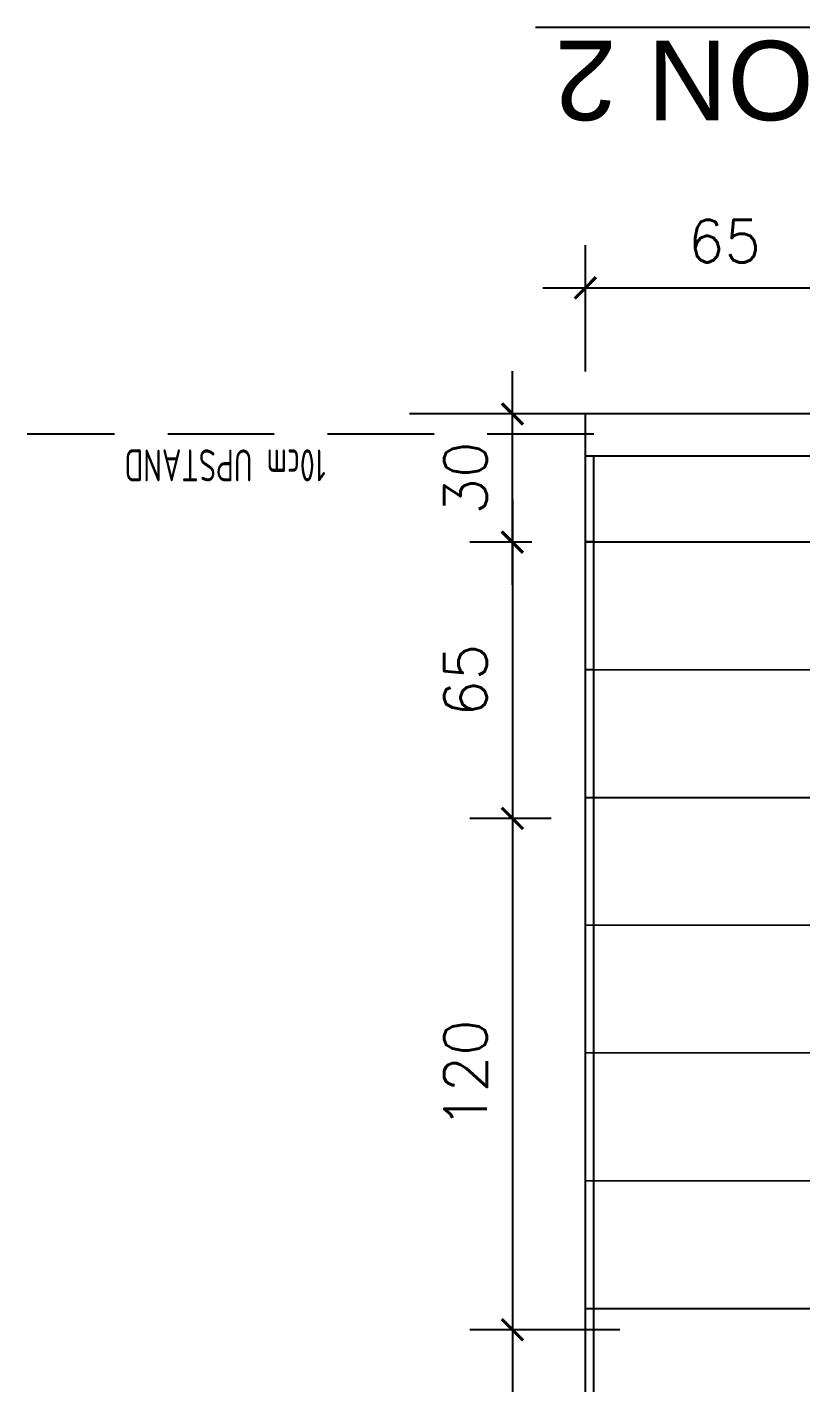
# Model space of a CAD drawing. Header units: centimetres. Extents: x -1797 to 2001, y -8788 to 1856.
# Drawn here: x -1044.2 to -862.6, y 452.9 to 771 of the extents above; entities that cross this region are included whole.
import ezdxf

# ---------------------------------------------------------------- set-up
doc = ezdxf.new("R2010")
doc.units = ezdxf.units.CM
doc.header["$LTSCALE"] = 100
doc.header["$MEASUREMENT"] = 0
doc.header["$PDMODE"] = 35
doc.linetypes.add('HIDDEN', pattern=[0.375, 0.25, -0.125])
for name, color, linetype in [('DIM', 1, 'Continuous'), ('HIDDEN -03', 8, 'HIDDEN'), ('ID_Flooring_02', 127, 'Continuous'), ('TEXT', 3, 'Continuous'), ('Text-1', 3, 'Continuous'), ('WALL-01', 7, 'Continuous'), ('WALL-03', 2, 'Continuous'), ('WALL-04', 1, 'Continuous')]:
    doc.layers.add(name, color=color, linetype=linetype)
doc.styles.add('ART', font='arial.ttf')
doc.styles.add('HB25Small', font='ARCHSTYL.SHX', dxfattribs={"width": 0.8, "height": 2.5})
doc.styles.add('ISO', font='isocp2.shx', dxfattribs={"width": 0.8})
doc.styles.add('ROMANS', font='romans')
doc.dimstyles.new('AS-17-100', dxfattribs={"dimtxt": 10, "dimasz": 5, "dimexe": 10, "dimexo": 10, "dimgap": 6, "dimtad": 1, "dimtoh": 1, "dimdec": 0, "dimdsep": 46, "dimtxsty": 'ROMANS', "dimblk1": 'ARCHTICK', "dimblk2": 'ARCHTICK', "dimsah": 1, "dimcen": 25, "dimdle": 10, "dimclrd": 1, "dimclre": 1, "dimclrt": 2, "dimadec": 0, "dimazin": 0, "dimtfac": 1, "dimtdec": 0, "dimtofl": 0, "dimtmove": 2, "dimatfit": 3, "dimldrblk": 'ARCHTICK', "dimfxl": 1, "dimtolj": 1, "dimtzin": 0, "dimarcsym": 0})
doc.dimstyles.new('DIM DET', dxfattribs={"dimtxt": 0.05, "dimasz": 0.025, "dimexe": 0.025, "dimexo": 0.025, "dimgap": 0.025, "dimtad": 1, "dimzin": 0, "dimdsep": 46, "dimtxsty": 'ISO', "dimblk": 'ARCHTICK', "dimcen": 0.1, "dimdle": 0.025, "dimclrd": 15, "dimclre": 15, "dimclrt": 2, "dimadec": 0, "dimazin": 0, "dimtfac": 1, "dimtmove": 2, "dimatfit": 0, "dimldrblk": 'ARCHTICK', "dimfxl": 0.17, "dimtzin": 1, "dimarcsym": 0})

# ---------------------------------------------------------------- blocks, each defined once
blk = doc.blocks.new('_ARCHTICK')
at = {"color": 0, "linetype": 'ByBlock', "const_width": 0.15}
blk.add_lwpolyline([(-0.5, -0.5), (0.5, 0.5)], dxfattribs=at)
blk = doc.blocks.new('*D492')
at = {"layer": 'Defpoints', "color": 0, "transparency": 16777216}
for p in [(-915.68, 650.15), (-930.26, 585.34), (-911.15, 585.34)]:
    blk.add_point(p, dxfattribs=at)
at = {"layer": 'DIM', "color": 1, "lineweight": -2, "transparency": 16777216}
for p, q in [((-930.26, 660.15), (-930.26, 575.34)), ((-925.68, 650.15), (-940.26, 650.15)), ((-921.15, 585.34), (-940.26, 585.34))]:
    blk.add_line(p, q, dxfattribs=at)
at = {"layer": 'DIM', "color": 1, "lineweight": -2, "transparency": 16777216, "xscale": 5, "yscale": 5, "zscale": 5}
for p, rotation in [((-930.26, 650.15), 90), ((-930.26, 585.34), 270)]:
    blk.add_blockref('_ARCHTICK', p, dxfattribs=dict(at, rotation=rotation))
at = {"layer": 'DIM', "color": 2, "transparency": 16777216, "insert": (-941.26, 617.75), "char_height": 10, "attachment_point": 5, "rotation": 90, "style": 'ROMANS'}
blk.add_mtext('\\A1;65', dxfattribs=at)
blk = doc.blocks.new('*D493')
at = {"layer": 'Defpoints', "color": 0, "transparency": 16777216}
for p in [(-911.15, 585.34), (-930.26, 465.34), (-895.03, 465.34)]:
    blk.add_point(p, dxfattribs=at)
at = {"layer": 'DIM', "color": 1, "lineweight": -2, "transparency": 16777216}
for p, q in [((-930.26, 595.34), (-930.26, 455.34)), ((-921.15, 585.34), (-940.26, 585.34)), ((-905.03, 465.34), (-940.26, 465.34))]:
    blk.add_line(p, q, dxfattribs=at)
at = {"layer": 'DIM', "color": 1, "lineweight": -2, "transparency": 16777216, "xscale": 5, "yscale": 5, "zscale": 5}
for p, rotation in [((-930.26, 585.34), 90), ((-930.26, 465.34), 270)]:
    blk.add_blockref('_ARCHTICK', p, dxfattribs=dict(at, rotation=rotation))
at = {"layer": 'DIM', "color": 2, "transparency": 16777216, "insert": (-941.26, 525.34), "char_height": 10, "attachment_point": 5, "rotation": 90, "style": 'ROMANS'}
blk.add_mtext('\\A1;120', dxfattribs=at)
blk = doc.blocks.new('*D494')
at = {"layer": 'Defpoints', "color": 0, "transparency": 16777216}
for p in [(-895.03, 465.34), (-930.26, 370.07), (-911.15, 370.07, 0)]:
    blk.add_point(p, dxfattribs=at)
at = {"layer": 'DIM', "color": 1, "lineweight": -2, "transparency": 16777216}
for p, q in [((-930.26, 475.34), (-930.26, 360.07)), ((-905.03, 465.34), (-940.26, 465.34)), ((-921.15, 370.07), (-940.26, 370.07))]:
    blk.add_line(p, q, dxfattribs=at)
at = {"layer": 'DIM', "color": 1, "lineweight": -2, "transparency": 16777216, "xscale": 5, "yscale": 5, "zscale": 5}
for p, rotation in [((-930.26, 465.34), 90), ((-930.26, 370.07), 270)]:
    blk.add_blockref('_ARCHTICK', p, dxfattribs=dict(at, rotation=rotation))
at = {"layer": 'DIM', "color": 2, "transparency": 16777216, "insert": (-941.26, 417.7), "char_height": 10, "attachment_point": 5, "rotation": 90, "style": 'ROMANS'}
blk.add_mtext('\\A1;95', dxfattribs=at)
blk = doc.blocks.new('*D505')
at = {"layer": 'Defpoints', "color": 0, "transparency": 16777216}
for p in [(-847.86, 709.81), (-913.15, 680.23), (-847.86, 680.23, 0)]:
    blk.add_point(p, dxfattribs=at)
at = {"layer": 'DIM', "color": 1, "lineweight": -2, "transparency": 16777216}
for p, q in [((-913.15, 690.23), (-913.15, 719.81)), ((-847.86, 690.23), (-847.86, 719.81)), ((-923.15, 709.81), (-837.86, 709.81))]:
    blk.add_line(p, q, dxfattribs=at)
at = {"layer": 'DIM', "color": 1, "lineweight": -2, "transparency": 16777216, "xscale": 5, "yscale": 5, "zscale": 5, "rotation": 180}
blk.add_blockref('_ARCHTICK', (-913.15, 709.81), dxfattribs=at)
at = {"layer": 'DIM', "color": 1, "lineweight": -2, "transparency": 16777216, "xscale": 5, "yscale": 5, "zscale": 5}
blk.add_blockref('_ARCHTICK', (-847.86, 709.81), dxfattribs=at)
at = {"layer": 'DIM', "color": 2, "transparency": 16777216, "insert": (-880.5, 720.81), "char_height": 10, "attachment_point": 5, "style": 'ROMANS'}
blk.add_mtext('\\A1;65', dxfattribs=at)
blk = doc.blocks.new('*D555')
at = {"layer": 'Defpoints', "color": 0, "transparency": 16777216}
for p in [(-930.26, 680.25), (-930.26, 680.25), (-917.08, 650.15)]:
    blk.add_point(p, dxfattribs=at)
at = {"layer": 'DIM', "color": 1, "lineweight": -2, "transparency": 16777216}
for p, q in [((-930.26, 640.15), (-930.26, 690.25)), ((-927.08, 650.15), (-940.26, 650.15))]:
    blk.add_line(p, q, dxfattribs=at)
at = {"layer": 'DIM', "color": 1, "lineweight": -2, "transparency": 16777216, "xscale": 5, "yscale": 5, "zscale": 5}
for p, rotation in [((-930.26, 680.25), 90), ((-930.26, 650.15), 270)]:
    blk.add_blockref('_ARCHTICK', p, dxfattribs=dict(at, rotation=rotation))
at = {"layer": 'DIM', "color": 2, "transparency": 16777216, "insert": (-941.26, 665.2), "char_height": 10, "attachment_point": 5, "rotation": 90, "style": 'ROMANS'}
blk.add_mtext('\\A1;30', dxfattribs=at)

msp = doc.modelspace()

# ---------------------------------------------------------------- linework, layer by layer
at = {"layer": 'ID_Flooring_02'}
for p, q in [((-723.27, 650.33), (-913.27, 650.13)), ((-911.15, 650.24), (-913.15, 650.23)), ((-723.21, 620.33), (-913.21, 620.13)), ((-911.15, 620.24), (-913.15, 620.23)), ((-723.21, 590.33), (-913.21, 590.13)), ((-723.15, 560.43), (-913.15, 560.23)), ((-723.15, 530.43), (-913.15, 530.23)), ((-723.15, 500.43), (-913.15, 500.23)), ((-723.15, 470.43), (-913.15, 470.23))]:
    msp.add_line(p, q, dxfattribs=at)
at = {"layer": 'WALL-01'}
for p, q in [((-687.92, 680.43), (-954.44, 680.23)), ((-913.15, 320.43), (-913.15, 680.23))]:
    msp.add_line(p, q, dxfattribs=at)
at = {"layer": 'WALL-03'}
for p, q in [((-924.86, 771.01, 0), (-752.38, 771.01, 0)), ((-913.15, 670.41), (-723.15, 670.41))]:
    msp.add_line(p, q, dxfattribs=at)
at = {"layer": 'WALL-04'}
msp.add_line((-911.15, 368.23), (-911.15, 670.41), dxfattribs=at)

# ---------------------------------------------------------------- texts
at = {"layer": 'TEXT', "style": 'ART'}
msp.add_text('ELEVATION 2', height=18.6386, rotation=180, dxfattribs=at).set_placement((-752.48, 767.8, 0))
at = {"layer": 'Text-1', "color": 3, "style": 'HB25Small', "width": 0.8}
msp.add_text('10cm UPSTAND', height=7.5, rotation=180, dxfattribs=at).set_placement((-974.08, 671.94))

# ---------------------------------------------------------------- dimensions: what is measured, and where the dimension line sits
at = {"layer": 'DIM'}
dim = msp.add_linear_dim(base=(-847.86, 709.81), p1=(-913.15, 680.23), p2=(-847.86, 680.23, 0), dimstyle='AS-17-100', dxfattribs=at)
dim.commit()
dim.dimension.update_dxf_attribs({"geometry": '*D505', "text_midpoint": (-880.5, 720.81)})
for base, p1, p2, picture, middle in [((-930.26, 680.25), (-917.08, 650.15), (-930.26, 680.25), '*D555', (-941.26, 665.2)), ((-930.26, 585.34), (-915.68, 650.15), (-911.15, 585.34), '*D492', (-941.26, 617.75)), ((-930.26, 465.34), (-911.15, 585.34), (-895.03, 465.34), '*D493', (-941.26, 525.34)), ((-930.26, 370.07), (-895.03, 465.34), (-911.15, 370.07, 0), '*D494', (-941.26, 417.7))]:
    dim = msp.add_linear_dim(base=base, p1=p1, p2=p2, angle=270, dimstyle='AS-17-100', dxfattribs=at)
    dim.commit()
    dim.dimension.update_dxf_attribs({"geometry": picture, "text_midpoint": middle})

# ---------------------------------------------------------------- leaders
at = {"layer": 'HIDDEN -03'}
msp.add_leader([(-911.15, 675.53), (-1044.15, 675.53)], dimstyle='DIM DET', override={"dimasz": 0.04, "dimtad": 0, "dimclrd": 251, "dimldrblk": 'Dot', "dimfxl": 0.1}, dxfattribs=at)

doc.saveas('drawing.dxf')
